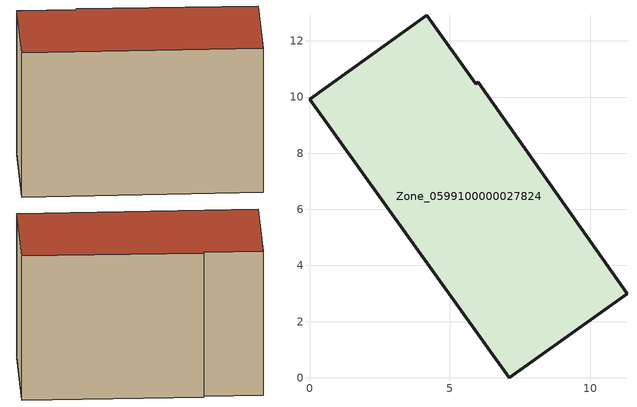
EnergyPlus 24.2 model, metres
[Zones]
Zone_0599100000027824
 floor ground (C_G): 7.12,0 0,9.92 4.18,12.91 5.92,10.47 6.02,10.53 11.31,2.99 z0
 wall outside (C_F): 5.92,10.47 4.18,12.91 0,9.92 7.12,0 11.31,2.99 6.02,10.53 5.92,10.47 z0:8.01
 roof outside (C_R): 11.31,2.99 6.02,10.53 5.92,10.47 4.18,12.91 0,9.92 7.12,0 z8.01
[BUILDING]
Pand.0599100000027824: North Axis=0; Terrain=City; Loads Convergence Tolerance Value=0.04; Temperature Convergence Tolerance Value=0.4; Solar Distribution=FullExterior; Maximum Number of Warmup Days=25; Minimum Number of Warmup Days=1
[Site:Location]
Rotterdam.The.Hague.AP_ZH_NLD Design_Conditions: Latitude=51.96; Longitude=4.45; Time Zone=1; Elevation=-4.5
[SITE:GROUNDTEMPERATURE:BUILDINGSURFACE]
18, 18, 18, 18, 18, 18, 18, 18, 18, 18, 18, 18
[MATERIAL] Thermal Absorptance=0.9; Solar Absorptance=0.7; Visible Absorptance=0.7
Name | Roughness | Thickness | Conductivity | Density | Specific Heat
G.TI.1975-1991 | MediumSmooth | 0.15 | 0.288461 | 540 | 1210
F.TI.1975-1991 | Rough | 0.3 | 0.230769 | 1920 | 840
R.TI.1975-1991 | MediumRough | 0.2 | 0.153846 | 1500 | 1000
[CONSTRUCTION]
C_G: G.TI.1975-1991
C_F: F.TI.1975-1991
C_R: R.TI.1975-1991
[ZONE]
Zone_0599100000027824: Type=1; Multiplier=1; Ceiling Height=Autocalculate; Volume=Autocalculate; Floor Area=autocalculate; Part of Total Floor Area=Yes
[ZONEINFILTRATION:DESIGNFLOWRATE]
Infil_Zone_0599100000027824: Zone or ZoneList or Space or SpaceList=Zone_0599100000027824; Schedule=AlwaysOn; Design Flow Rate Calculation Method=Flow/Area; Flow Rate per Floor Area=0.003; Constant Term Coefficient=1; Temperature Term Coefficient=0; Velocity Term Coefficient=0; Velocity Squared Term Coefficient=0
[HVACTEMPLATE:ZONE:IDEALLOADSAIRSYSTEM]
Zone_0599100000027824: Maximum Heating Supply Air Temperature=50; Minimum Cooling Supply Air Temperature=13; Maximum Heating Supply Air Humidity Ratio=0.0156; Minimum Cooling Supply Air Humidity Ratio=0.0077; Heating Limit=NoLimit; Cooling Limit=NoLimit; Dehumidification Control Type=ConstantSensibleHeatRatio; Cooling Sensible Heat Ratio=0.7; Dehumidification Setpoint=60; Humidification Control Type=None; Humidification Setpoint=30; Outdoor Air Method=None; Outdoor Air Flow Rate per Person=0.00944; Outdoor Air Flow Rate per Zone Floor Area=0; Outdoor Air Flow Rate per Zone=0; Demand Controlled Ventilation Type=None; Outdoor Air Economizer Type=NoEconomizer; Heat Recovery Type=None; Sensible Heat Recovery Effectiveness=0.7; Latent Heat Recovery Effectiveness=0.65
[ZONECONTROL:THERMOSTAT]
ThermostatControl_Zone_0599100000027824: Zone or ZoneList=Zone_0599100000027824; Control Type Schedule=DualSetpointControlType; Control 1=Thermostat_Zone_0599100000027824; Temperature Difference Between Cutout And Setpoint=0
[THERMOSTATSETPOINT:DUALSETPOINT]
Thermostat_Zone_0599100000027824: Heating Setpoint Temperature Schedule=HeatingSetpoint_Zone_0599100000027824; Cooling Setpoint Temperature Schedule=CoolingSetpoint_Zone_0599100000027824
[SCHEDULE:COMPACT]
HeatingSetpoint_Zone_0599100000027824: Through: 12/31, For: AllDays, Until: 24:00, 21
CoolingSetpoint_Zone_0599100000027824: Through: 12/31, For: AllDays, Until: 24:00, 24
DualSetpointControlType: Through: 12/31, For: AllDays, Until: 24:00, 4
AlwaysOn: Through: 12/31, For: AllDays, Until: 24:00, 1
